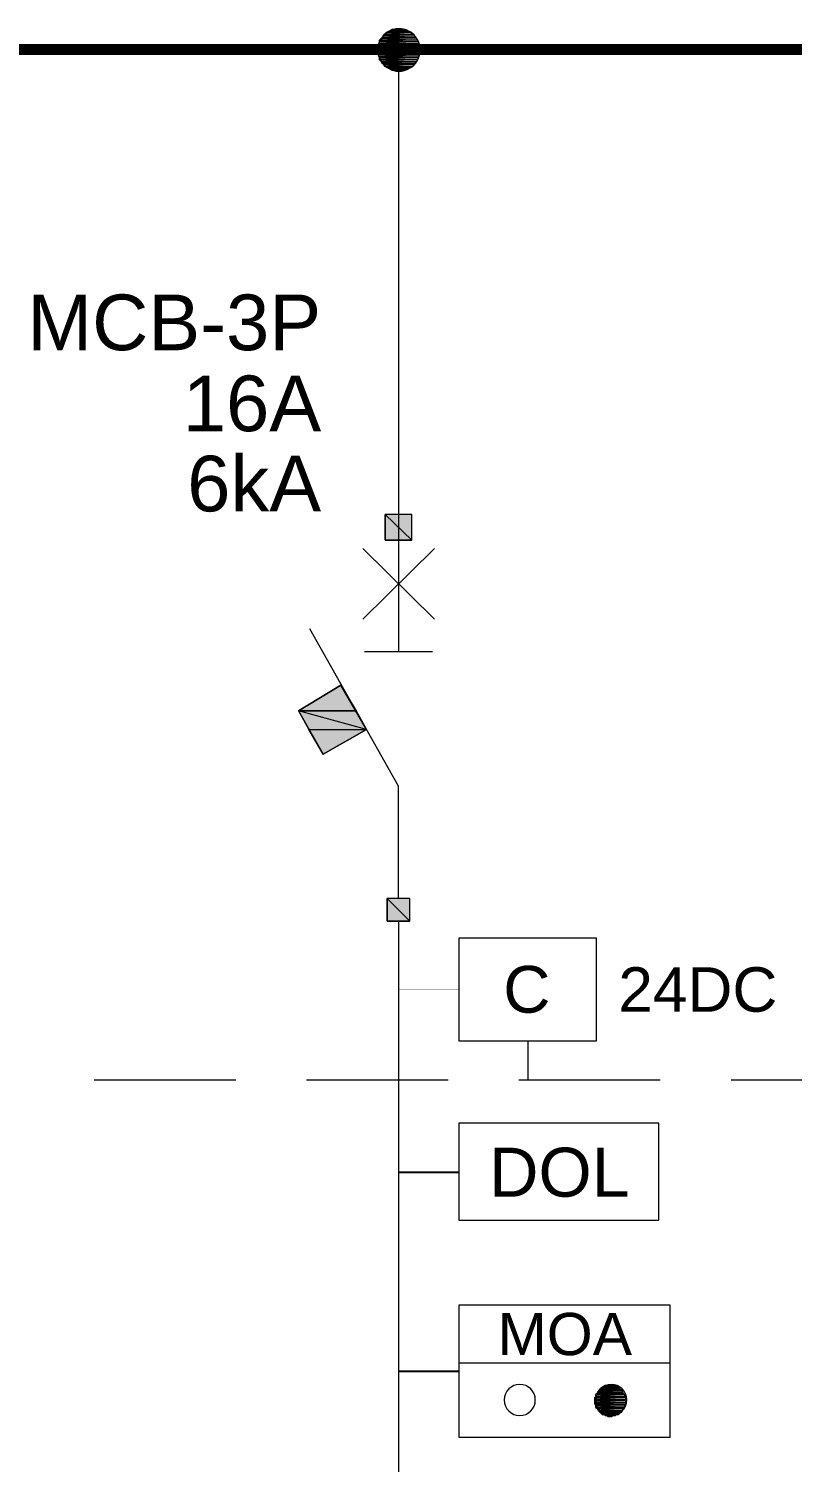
# Model space of a CAD drawing. Header units: millimetres. Extents: x -33055 to 42243, y -56860 to 24450.
# Drawn here: x 24951 to 28378, y 8534 to 14967 of the extents above; entities that cross this region are included whole.
import ezdxf
from ezdxf.enums import TextEntityAlignment as Align

# ---------------------------------------------------------------- set-up
doc = ezdxf.new("R2010")
doc.units = ezdxf.units.MM
for name, color, linetype in [('E-BUSBAR', 7, 'Continuous'), ('E-CTRL', 7, 'Continuous'), ('E-LEADER', 7, 'Continuous'), ('E-SLD', 7, 'Continuous'), ('E-TEXT', 7, 'Continuous')]:
    doc.layers.add(name, color=color, linetype=linetype)
doc.styles.add('ARIAL', font='arial.ttf')

msp = doc.modelspace()

# ---------------------------------------------------------------- hatches: boundary and pattern name
at = {"layer": 'E-SLD'}
h = msp.add_hatch(color=7, dxfattribs=at)
h.dxf.hatch_style = 1
h.paths.add_polyline_path([(26691.1, 14924.7), (26534.5, 14924.7), (26695.3, 14916.2), (26691.1, 14924.7)])
h.paths.add_polyline_path([(26534.5, 14924.7), (26695.3, 14916.2), (26526, 14916.2), (26534.5, 14924.7)])
h = msp.add_hatch(color=7, dxfattribs=at)
h.dxf.hatch_style = 1
h.paths.add_polyline_path([(26686.9, 14928.9), (26538.7, 14928.9), (26691.1, 14924.7), (26686.9, 14928.9)])
h.paths.add_polyline_path([(26538.7, 14928.9), (26691.1, 14924.7), (26534.5, 14924.7), (26538.7, 14928.9)])
h = msp.add_hatch(color=7, dxfattribs=at)
h.dxf.hatch_style = 1
h.paths.add_polyline_path([(26682.6, 14937.4), (26542.9, 14937.4), (26686.9, 14928.9), (26682.6, 14937.4)])
h.paths.add_polyline_path([(26542.9, 14937.4), (26686.9, 14928.9), (26538.7, 14928.9), (26542.9, 14937.4)])
h = msp.add_hatch(color=7, dxfattribs=at)
h.dxf.hatch_style = 1
h.paths.add_polyline_path([(26674.2, 14941.6), (26551.4, 14941.6), (26682.6, 14937.4), (26674.2, 14941.6)])
h.paths.add_polyline_path([(26551.4, 14941.6), (26682.6, 14937.4), (26542.9, 14937.4), (26551.4, 14941.6)])
h = msp.add_hatch(color=7, dxfattribs=at)
h.dxf.hatch_style = 1
h.paths.add_polyline_path([(26665.7, 14950.1), (26559.9, 14950.1), (26674.2, 14941.6), (26665.7, 14950.1)])
h.paths.add_polyline_path([(26559.9, 14950.1), (26674.2, 14941.6), (26551.4, 14941.6), (26559.9, 14950.1)])
h = msp.add_hatch(color=7, dxfattribs=at)
h.dxf.hatch_style = 1
h.paths.add_polyline_path([(26657.2, 14954.3), (26564.1, 14954.3), (26665.7, 14950.1), (26657.2, 14954.3)])
h.paths.add_polyline_path([(26564.1, 14954.3), (26665.7, 14950.1), (26559.9, 14950.1), (26564.1, 14954.3)])
h = msp.add_hatch(color=7, dxfattribs=at)
h.dxf.hatch_style = 1
h.paths.add_polyline_path([(26653, 14958.6), (26572.6, 14958.6), (26657.2, 14954.3), (26653, 14958.6)])
h.paths.add_polyline_path([(26572.6, 14958.6), (26657.2, 14954.3), (26564.1, 14954.3), (26572.6, 14958.6)])
h = msp.add_hatch(color=7, dxfattribs=at)
h.dxf.hatch_style = 1
h.paths.add_polyline_path([(26640.3, 14962.8), (26581, 14962.8), (26653, 14958.6), (26640.3, 14962.8)])
h.paths.add_polyline_path([(26581, 14962.8), (26653, 14958.6), (26572.6, 14958.6), (26581, 14962.8)])
h = msp.add_hatch(color=7, dxfattribs=at)
h.dxf.hatch_style = 1
h.paths.add_polyline_path([(26636.1, 14962.8), (26593.7, 14962.8), (26640.3, 14962.8), (26636.1, 14962.8)])
h.paths.add_polyline_path([(26593.7, 14962.8), (26640.3, 14962.8), (26581, 14962.8), (26593.7, 14962.8)])
h = msp.add_hatch(color=7, dxfattribs=at)
h.dxf.hatch_style = 1
h.paths.add_polyline_path([(26623.4, 14967), (26598, 14967), (26636.1, 14962.8), (26623.4, 14967)])
h.paths.add_polyline_path([(26598, 14967), (26636.1, 14962.8), (26593.7, 14962.8), (26598, 14967)])
h = msp.add_hatch(color=7, dxfattribs=at)
h.dxf.hatch_style = 1
h.paths.add_polyline_path([(26614.9, 14967), (26623.4, 14967), (26598, 14967), (26614.9, 14967)])
h = msp.add_hatch(color=7, dxfattribs=at)
h.dxf.hatch_style = 1
h.paths.add_polyline_path([(26703.8, 14899.3), (26521.8, 14899.3), (26703.8, 14890.8), (26703.8, 14899.3)])
h.paths.add_polyline_path([(26521.8, 14899.3), (26703.8, 14890.8), (26517.5, 14890.8), (26521.8, 14899.3)])
h = msp.add_hatch(color=7, dxfattribs=at)
h.dxf.hatch_style = 1
h.paths.add_polyline_path([(26703.8, 14890.8), (26517.5, 14890.8), (26708, 14882.4), (26703.8, 14890.8)])
h.paths.add_polyline_path([(26517.5, 14890.8), (26708, 14882.4), (26517.5, 14882.4), (26517.5, 14890.8)])
h = msp.add_hatch(color=7, dxfattribs=at)
h.dxf.hatch_style = 1
h.paths.add_polyline_path([(26708, 14882.4), (26517.5, 14882.4), (26708, 14869.7), (26708, 14882.4)])
h.paths.add_polyline_path([(26517.5, 14882.4), (26708, 14869.7), (26517.5, 14869.7), (26517.5, 14882.4)])
h = msp.add_hatch(color=7, dxfattribs=at)
h.dxf.hatch_style = 1
h.paths.add_polyline_path([(26708, 14869.7), (26517.5, 14869.7), (26708, 14861.2), (26708, 14869.7)])
h.paths.add_polyline_path([(26517.5, 14869.7), (26708, 14861.2), (26517.5, 14861.2), (26517.5, 14869.7)])
h = msp.add_hatch(color=7, dxfattribs=at)
h.dxf.hatch_style = 1
h.paths.add_polyline_path([(26708, 14861.2), (26517.5, 14861.2), (26703.8, 14852.7), (26708, 14861.2)])
h.paths.add_polyline_path([(26517.5, 14861.2), (26703.8, 14852.7), (26517.5, 14852.7), (26517.5, 14861.2)])
h = msp.add_hatch(color=7, dxfattribs=at)
h.dxf.hatch_style = 1
h.paths.add_polyline_path([(26699.6, 14907.8), (26526, 14907.8), (26703.8, 14899.3), (26699.6, 14907.8)])
h.paths.add_polyline_path([(26526, 14907.8), (26703.8, 14899.3), (26521.8, 14899.3), (26526, 14907.8)])
h = msp.add_hatch(color=7, dxfattribs=at)
h.dxf.hatch_style = 1
h.paths.add_polyline_path([(26695.3, 14916.2), (26526, 14916.2), (26699.6, 14907.8), (26695.3, 14916.2)])
h.paths.add_polyline_path([(26526, 14916.2), (26699.6, 14907.8), (26526, 14907.8), (26526, 14916.2)])
h = msp.add_hatch(color=7, dxfattribs=at)
h.dxf.hatch_style = 1
h.paths.add_polyline_path([(26703.8, 14852.7), (26517.5, 14852.7), (26703.8, 14844.3), (26703.8, 14852.7)])
h.paths.add_polyline_path([(26517.5, 14852.7), (26703.8, 14844.3), (26521.8, 14844.3), (26517.5, 14852.7)])
h = msp.add_hatch(color=7, dxfattribs=at)
h.dxf.hatch_style = 1
h.paths.add_polyline_path([(26703.8, 14844.3), (26521.8, 14844.3), (26699.6, 14835.8), (26703.8, 14844.3)])
h.paths.add_polyline_path([(26521.8, 14844.3), (26699.6, 14835.8), (26526, 14835.8), (26521.8, 14844.3)])
h = msp.add_hatch(color=7, dxfattribs=at)
h.dxf.hatch_style = 1
h.paths.add_polyline_path([(26699.6, 14835.8), (26526, 14835.8), (26695.3, 14827.3), (26699.6, 14835.8)])
h.paths.add_polyline_path([(26526, 14835.8), (26695.3, 14827.3), (26526, 14827.3), (26526, 14835.8)])
h = msp.add_hatch(color=7, dxfattribs=at)
h.dxf.hatch_style = 1
h.paths.add_polyline_path([(26695.3, 14827.3), (26526, 14827.3), (26691.1, 14818.9), (26695.3, 14827.3)])
h.paths.add_polyline_path([(26526, 14827.3), (26691.1, 14818.9), (26534.5, 14818.9), (26526, 14827.3)])
h = msp.add_hatch(color=7, dxfattribs=at)
h.dxf.hatch_style = 1
h.paths.add_polyline_path([(26691.1, 14818.9), (26534.5, 14818.9), (26686.9, 14810.4), (26691.1, 14818.9)])
h.paths.add_polyline_path([(26534.5, 14818.9), (26686.9, 14810.4), (26538.7, 14810.4), (26534.5, 14818.9)])
h = msp.add_hatch(color=7, dxfattribs=at)
h.dxf.hatch_style = 1
h.paths.add_polyline_path([(26686.9, 14810.4), (26538.7, 14810.4), (26682.6, 14806.2), (26686.9, 14810.4)])
h.paths.add_polyline_path([(26538.7, 14810.4), (26682.6, 14806.2), (26542.9, 14806.2), (26538.7, 14810.4)])
h = msp.add_hatch(color=7, dxfattribs=at)
h.dxf.hatch_style = 1
h.paths.add_polyline_path([(26682.6, 14806.2), (26542.9, 14806.2), (26674.2, 14797.7), (26682.6, 14806.2)])
h.paths.add_polyline_path([(26542.9, 14806.2), (26674.2, 14797.7), (26551.4, 14797.7), (26542.9, 14806.2)])
h = msp.add_hatch(color=7, dxfattribs=at)
h.dxf.hatch_style = 1
h.paths.add_polyline_path([(26674.2, 14797.7), (26551.4, 14797.7), (26665.7, 14793.5), (26674.2, 14797.7)])
h.paths.add_polyline_path([(26551.4, 14797.7), (26665.7, 14793.5), (26559.9, 14793.5), (26551.4, 14797.7)])
h = msp.add_hatch(color=7, dxfattribs=at)
h.dxf.hatch_style = 1
h.paths.add_polyline_path([(26665.7, 14793.5), (26559.9, 14793.5), (26657.2, 14789.2), (26665.7, 14793.5)])
h.paths.add_polyline_path([(26559.9, 14793.5), (26657.2, 14789.2), (26564.1, 14789.2), (26559.9, 14793.5)])
h = msp.add_hatch(color=7, dxfattribs=at)
h.dxf.hatch_style = 1
h.paths.add_polyline_path([(26657.2, 14789.2), (26564.1, 14789.2), (26653, 14785), (26657.2, 14789.2)])
h.paths.add_polyline_path([(26564.1, 14789.2), (26653, 14785), (26572.6, 14785), (26564.1, 14789.2)])
h = msp.add_hatch(color=7, dxfattribs=at)
h.dxf.hatch_style = 1
h.paths.add_polyline_path([(26653, 14785), (26572.6, 14785), (26640.3, 14780.8), (26653, 14785)])
h.paths.add_polyline_path([(26572.6, 14785), (26640.3, 14780.8), (26581, 14780.8), (26572.6, 14785)])
h = msp.add_hatch(color=7, dxfattribs=at)
h.dxf.hatch_style = 1
h.paths.add_polyline_path([(26640.3, 14780.8), (26581, 14780.8), (26636.1, 14780.8), (26640.3, 14780.8)])
h.paths.add_polyline_path([(26581, 14780.8), (26636.1, 14780.8), (26593.7, 14780.8), (26581, 14780.8)])
h = msp.add_hatch(color=7, dxfattribs=at)
h.dxf.hatch_style = 1
h.paths.add_polyline_path([(26593.7, 14780.8), (26598, 14776.5), (26623.4, 14776.5), (26593.7, 14780.8)])
h.paths.add_polyline_path([(26598, 14776.5), (26623.4, 14776.5), (26614.9, 14776.5), (26598, 14776.5)])
h = msp.add_hatch(color=7, dxfattribs=at)
h.dxf.hatch_style = 1
h.paths.add_polyline_path([(26593.7, 14780.8), (26636.1, 14780.8), (26623.4, 14776.5), (26593.7, 14780.8)])
h = msp.add_hatch(color=7, dxfattribs=at)
h.dxf.hatch_style = 1
h.paths.add_polyline_path([(26669.9, 12786.9), (26551.4, 12786.9), (26669.9, 12672.6), (26669.9, 12786.9)])
h.paths.add_polyline_path([(26551.4, 12786.9), (26669.9, 12672.6), (26551.4, 12672.6), (26551.4, 12786.9)])
h = msp.add_hatch(color=7, dxfattribs=at)
h.dxf.hatch_style = 1
h.paths.add_polyline_path([(26352.4, 12020.6), (26420.2, 11906.3), (26161.9, 11906.3), (26352.4, 12020.6)])
h = msp.add_hatch(color=7, dxfattribs=at)
h.dxf.hatch_style = 1
h.paths.add_polyline_path([(26161.9, 11906.3), (26208.5, 11821.7), (26466.7, 11821.7), (26161.9, 11906.3)])
h.paths.add_polyline_path([(26208.5, 11821.7), (26466.7, 11821.7), (26272, 11711.6), (26208.5, 11821.7)])
h = msp.add_hatch(color=7, dxfattribs=at)
h.dxf.hatch_style = 1
h.paths.add_polyline_path([(26161.9, 11906.3), (26420.2, 11906.3), (26466.7, 11821.7), (26161.9, 11906.3)])
h = msp.add_hatch(color=7, dxfattribs=at)
h.dxf.hatch_style = 1
h.paths.add_polyline_path([(26661.5, 11063.9), (26559.9, 11063.9), (26661.5, 10962.3), (26661.5, 11063.9)])
h.paths.add_polyline_path([(26559.9, 11063.9), (26661.5, 10962.3), (26559.9, 10962.3), (26559.9, 11063.9)])
h = msp.add_hatch(color=7, dxfattribs=at)
h.dxf.hatch_style = 1
h.paths.add_polyline_path([(27575.9, 8879.5), (27546.2, 8879.5), (27584.3, 8875.3), (27575.9, 8879.5)])
h.paths.add_polyline_path([(27546.2, 8879.5), (27584.3, 8875.3), (27537.8, 8875.3), (27546.2, 8879.5)])
h = msp.add_hatch(color=7, dxfattribs=at)
h.dxf.hatch_style = 1
h.paths.add_polyline_path([(27567.4, 8879.5), (27550.5, 8879.5), (27575.9, 8879.5), (27567.4, 8879.5)])
h.paths.add_polyline_path([(27550.5, 8879.5), (27575.9, 8879.5), (27546.2, 8879.5), (27550.5, 8879.5)])
h = msp.add_hatch(color=7, dxfattribs=at)
h.dxf.hatch_style = 1
h.paths.add_polyline_path([(27563.2, 8879.5), (27567.4, 8879.5), (27550.5, 8879.5), (27563.2, 8879.5)])
h = msp.add_hatch(color=7, dxfattribs=at)
h.dxf.hatch_style = 1
h.paths.add_polyline_path([(27626.7, 8828.7), (27495.4, 8828.7), (27630.9, 8824.5), (27626.7, 8828.7)])
h.paths.add_polyline_path([(27495.4, 8828.7), (27630.9, 8824.5), (27491.2, 8824.5), (27495.4, 8828.7)])
h = msp.add_hatch(color=7, dxfattribs=at)
h.dxf.hatch_style = 1
h.paths.add_polyline_path([(27630.9, 8824.5), (27491.2, 8824.5), (27630.9, 8816), (27630.9, 8824.5)])
h.paths.add_polyline_path([(27491.2, 8824.5), (27630.9, 8816), (27491.2, 8816), (27491.2, 8824.5)])
h = msp.add_hatch(color=7, dxfattribs=at)
h.dxf.hatch_style = 1
h.paths.add_polyline_path([(27630.9, 8816), (27491.2, 8816), (27630.9, 8811.8), (27630.9, 8816)])
h.paths.add_polyline_path([(27491.2, 8816), (27630.9, 8811.8), (27491.2, 8811.8), (27491.2, 8816)])
h = msp.add_hatch(color=7, dxfattribs=at)
h.dxf.hatch_style = 1
h.paths.add_polyline_path([(27622.4, 8841.4), (27499.7, 8841.4), (27626.7, 8837.2), (27622.4, 8841.4)])
h.paths.add_polyline_path([(27499.7, 8841.4), (27626.7, 8837.2), (27495.4, 8837.2), (27499.7, 8841.4)])
h = msp.add_hatch(color=7, dxfattribs=at)
h.dxf.hatch_style = 1
h.paths.add_polyline_path([(27626.7, 8837.2), (27495.4, 8837.2), (27626.7, 8828.7), (27626.7, 8837.2)])
h.paths.add_polyline_path([(27495.4, 8837.2), (27626.7, 8828.7), (27495.4, 8828.7), (27495.4, 8837.2)])
h = msp.add_hatch(color=7, dxfattribs=at)
h.dxf.hatch_style = 1
h.paths.add_polyline_path([(27618.2, 8845.6), (27503.9, 8845.6), (27622.4, 8841.4), (27618.2, 8845.6)])
h.paths.add_polyline_path([(27503.9, 8845.6), (27622.4, 8841.4), (27499.7, 8841.4), (27503.9, 8845.6)])
h = msp.add_hatch(color=7, dxfattribs=at)
h.dxf.hatch_style = 1
h.paths.add_polyline_path([(27614, 8854.1), (27508.1, 8854.1), (27618.2, 8845.6), (27614, 8854.1)])
h.paths.add_polyline_path([(27508.1, 8854.1), (27618.2, 8845.6), (27503.9, 8845.6), (27508.1, 8854.1)])
h = msp.add_hatch(color=7, dxfattribs=at)
h.dxf.hatch_style = 1
h.paths.add_polyline_path([(27614, 8858.3), (27512.4, 8858.3), (27614, 8854.1), (27614, 8858.3)])
h.paths.add_polyline_path([(27512.4, 8858.3), (27614, 8854.1), (27508.1, 8854.1), (27512.4, 8858.3)])
h = msp.add_hatch(color=7, dxfattribs=at)
h.dxf.hatch_style = 1
h.paths.add_polyline_path([(27605.5, 8862.6), (27516.6, 8862.6), (27614, 8858.3), (27605.5, 8862.6)])
h.paths.add_polyline_path([(27516.6, 8862.6), (27614, 8858.3), (27512.4, 8858.3), (27516.6, 8862.6)])
h = msp.add_hatch(color=7, dxfattribs=at)
h.dxf.hatch_style = 1
h.paths.add_polyline_path([(27601.3, 8866.8), (27520.8, 8866.8), (27605.5, 8862.6), (27601.3, 8866.8)])
h.paths.add_polyline_path([(27520.8, 8866.8), (27605.5, 8862.6), (27516.6, 8862.6), (27520.8, 8866.8)])
h = msp.add_hatch(color=7, dxfattribs=at)
h.dxf.hatch_style = 1
h.paths.add_polyline_path([(27597, 8871), (27525.1, 8871), (27601.3, 8866.8), (27597, 8871)])
h.paths.add_polyline_path([(27525.1, 8871), (27601.3, 8866.8), (27520.8, 8866.8), (27525.1, 8871)])
h = msp.add_hatch(color=7, dxfattribs=at)
h.dxf.hatch_style = 1
h.paths.add_polyline_path([(27588.6, 8875.3), (27533.5, 8875.3), (27597, 8871), (27588.6, 8875.3)])
h.paths.add_polyline_path([(27533.5, 8875.3), (27597, 8871), (27525.1, 8871), (27533.5, 8875.3)])
h = msp.add_hatch(color=7, dxfattribs=at)
h.dxf.hatch_style = 1
h.paths.add_polyline_path([(27584.3, 8875.3), (27537.8, 8875.3), (27588.6, 8875.3), (27584.3, 8875.3)])
h.paths.add_polyline_path([(27537.8, 8875.3), (27588.6, 8875.3), (27533.5, 8875.3), (27537.8, 8875.3)])
h = msp.add_hatch(color=7, dxfattribs=at)
h.dxf.hatch_style = 1
h.paths.add_polyline_path([(27630.9, 8811.8), (27491.2, 8811.8), (27630.9, 8803.3), (27630.9, 8811.8)])
h.paths.add_polyline_path([(27491.2, 8811.8), (27630.9, 8803.3), (27491.2, 8803.3), (27491.2, 8811.8)])
h = msp.add_hatch(color=7, dxfattribs=at)
h.dxf.hatch_style = 1
h.paths.add_polyline_path([(27630.9, 8803.3), (27491.2, 8803.3), (27630.9, 8794.8), (27630.9, 8803.3)])
h.paths.add_polyline_path([(27491.2, 8803.3), (27630.9, 8794.8), (27491.2, 8794.8), (27491.2, 8803.3)])
h = msp.add_hatch(color=7, dxfattribs=at)
h.dxf.hatch_style = 1
h.paths.add_polyline_path([(27630.9, 8794.8), (27491.2, 8794.8), (27626.7, 8790.6), (27630.9, 8794.8)])
h.paths.add_polyline_path([(27491.2, 8794.8), (27626.7, 8790.6), (27495.4, 8790.6), (27491.2, 8794.8)])
h = msp.add_hatch(color=7, dxfattribs=at)
h.dxf.hatch_style = 1
h.paths.add_polyline_path([(27626.7, 8790.6), (27495.4, 8790.6), (27626.7, 8782.1), (27626.7, 8790.6)])
h.paths.add_polyline_path([(27495.4, 8790.6), (27626.7, 8782.1), (27495.4, 8782.1), (27495.4, 8790.6)])
h = msp.add_hatch(color=7, dxfattribs=at)
h.dxf.hatch_style = 1
h.paths.add_polyline_path([(27626.7, 8782.1), (27495.4, 8782.1), (27622.4, 8777.9), (27626.7, 8782.1)])
h.paths.add_polyline_path([(27495.4, 8782.1), (27622.4, 8777.9), (27499.7, 8777.9), (27495.4, 8782.1)])
h = msp.add_hatch(color=7, dxfattribs=at)
h.dxf.hatch_style = 1
h.paths.add_polyline_path([(27622.4, 8777.9), (27499.7, 8777.9), (27618.2, 8773.7), (27622.4, 8777.9)])
h.paths.add_polyline_path([(27499.7, 8777.9), (27618.2, 8773.7), (27503.9, 8773.7), (27499.7, 8777.9)])
h = msp.add_hatch(color=7, dxfattribs=at)
h.dxf.hatch_style = 1
h.paths.add_polyline_path([(27618.2, 8773.7), (27503.9, 8773.7), (27614, 8765.2), (27618.2, 8773.7)])
h.paths.add_polyline_path([(27503.9, 8773.7), (27614, 8765.2), (27508.1, 8765.2), (27503.9, 8773.7)])
h = msp.add_hatch(color=7, dxfattribs=at)
h.dxf.hatch_style = 1
h.paths.add_polyline_path([(27614, 8765.2), (27508.1, 8765.2), (27614, 8761), (27614, 8765.2)])
h.paths.add_polyline_path([(27508.1, 8765.2), (27614, 8761), (27512.4, 8761), (27508.1, 8765.2)])
h = msp.add_hatch(color=7, dxfattribs=at)
h.dxf.hatch_style = 1
h.paths.add_polyline_path([(27614, 8761), (27512.4, 8761), (27605.5, 8756.7), (27614, 8761)])
h.paths.add_polyline_path([(27512.4, 8761), (27605.5, 8756.7), (27516.6, 8756.7), (27512.4, 8761)])
h = msp.add_hatch(color=7, dxfattribs=at)
h.dxf.hatch_style = 1
h.paths.add_polyline_path([(27605.5, 8756.7), (27516.6, 8756.7), (27601.3, 8752.5), (27605.5, 8756.7)])
h.paths.add_polyline_path([(27516.6, 8756.7), (27601.3, 8752.5), (27520.8, 8752.5), (27516.6, 8756.7)])
h = msp.add_hatch(color=7, dxfattribs=at)
h.dxf.hatch_style = 1
h.paths.add_polyline_path([(27601.3, 8752.5), (27520.8, 8752.5), (27597, 8748.3), (27601.3, 8752.5)])
h.paths.add_polyline_path([(27520.8, 8752.5), (27597, 8748.3), (27525.1, 8748.3), (27520.8, 8752.5)])
h = msp.add_hatch(color=7, dxfattribs=at)
h.dxf.hatch_style = 1
h.paths.add_polyline_path([(27597, 8748.3), (27525.1, 8748.3), (27588.6, 8748.3), (27597, 8748.3)])
h.paths.add_polyline_path([(27525.1, 8748.3), (27588.6, 8748.3), (27533.5, 8748.3), (27525.1, 8748.3)])
h = msp.add_hatch(color=7, dxfattribs=at)
h.dxf.hatch_style = 1
h.paths.add_polyline_path([(27588.6, 8748.3), (27533.5, 8748.3), (27584.3, 8744), (27588.6, 8748.3)])
h.paths.add_polyline_path([(27533.5, 8748.3), (27584.3, 8744), (27537.8, 8744), (27533.5, 8748.3)])
h = msp.add_hatch(color=7, dxfattribs=at)
h.dxf.hatch_style = 1
h.paths.add_polyline_path([(27584.3, 8744), (27537.8, 8744), (27575.9, 8744), (27584.3, 8744)])
h.paths.add_polyline_path([(27537.8, 8744), (27575.9, 8744), (27546.2, 8744), (27537.8, 8744)])
h = msp.add_hatch(color=7, dxfattribs=at)
h.dxf.hatch_style = 1
h.paths.add_polyline_path([(27546.2, 8744), (27550.5, 8739.8), (27567.4, 8739.8), (27546.2, 8744)])
h.paths.add_polyline_path([(27550.5, 8739.8), (27567.4, 8739.8), (27563.2, 8739.8), (27550.5, 8739.8)])
h = msp.add_hatch(color=7, dxfattribs=at)
h.dxf.hatch_style = 1
h.paths.add_polyline_path([(27546.2, 8744), (27575.9, 8744), (27567.4, 8739.8), (27546.2, 8744)])

# ---------------------------------------------------------------- linework, layer by layer
at = {"layer": 'E-BUSBAR', "const_width": 50}
msp.add_lwpolyline([(-25283, 14874), (35929, 14874)], dxfattribs=at)
at = {"layer": 'E-CTRL', "color": 7, "lineweight": 0}
for p, q in [((25245.5, 10250), (25880.5, 10250)), ((26198, 10250), (26833, 10250)), ((27150.5, 10250), (27785.5, 10250)), ((28103, 10250), (28738, 10250))]:
    msp.add_line(p, q, dxfattribs=at)
at = {"layer": 'E-LEADER', "color": 253, "lineweight": 25, "true_color": 0x999999}
for p, q in [((26610.7, 9836.2), (26881.6, 9836.2)), ((26610.7, 8943), (26881.6, 8943))]:
    msp.add_line(p, q, dxfattribs=at)
at = {"layer": 'E-SLD', "color": 7, "lineweight": 0}
for p, q in [((26610.7, 14873.9), (26610.7, 12173)), ((26449.8, 12634.5), (26771.5, 12317)), ((26771.5, 12634.5), (26449.8, 12317)), ((26458.3, 12173), (26763.1, 12173)), ((26610.7, 10962.3), (26610.7, 8214.9)), ((27190.6, 10424.7), (27190.6, 10251.1)), ((26881.6, 8981.1), (27829.9, 8981.1))]:
    msp.add_line(p, q, dxfattribs=at)
for points in [[(26708, 14871.8), (26706.1, 14891), (26700.5, 14908.9), (26691.8, 14925), (26680.1, 14939.1), (26666, 14950.8), (26649.8, 14959.5), (26632, 14965.1), (26612.8, 14967), (26593.6, 14965.1), (26575.7, 14959.5), (26559.5, 14950.8), (26545.4, 14939.1), (26533.8, 14925), (26525, 14908.9), (26519.5, 14891), (26517.5, 14871.8), (26519.5, 14852.6), (26525, 14834.7), (26533.8, 14818.5), (26545.4, 14804.4), (26559.5, 14792.8), (26575.7, 14784), (26593.6, 14778.5), (26612.8, 14776.5), (26632, 14778.5), (26649.8, 14784), (26666, 14792.8), (26680.1, 14804.4), (26691.8, 14818.5), (26700.5, 14834.7), (26706.1, 14852.6), (26708, 14871.8)], [(26534.5, 14924.7), (26695.3, 14916.2), (26526, 14916.2), (26534.5, 14924.7)], [(26538.7, 14928.9), (26691.1, 14924.7), (26534.5, 14924.7), (26538.7, 14928.9)], [(26691.1, 14924.7), (26534.5, 14924.7), (26695.3, 14916.2), (26691.1, 14924.7)], [(26542.9, 14937.4), (26686.9, 14928.9), (26538.7, 14928.9), (26542.9, 14937.4)], [(26686.9, 14928.9), (26538.7, 14928.9), (26691.1, 14924.7), (26686.9, 14928.9)], [(26551.4, 14941.6), (26682.6, 14937.4), (26542.9, 14937.4), (26551.4, 14941.6)], [(26682.6, 14937.4), (26542.9, 14937.4), (26686.9, 14928.9), (26682.6, 14937.4)], [(26559.9, 14950.1), (26674.2, 14941.6), (26551.4, 14941.6), (26559.9, 14950.1)], [(26674.2, 14941.6), (26551.4, 14941.6), (26682.6, 14937.4), (26674.2, 14941.6)], [(26564.1, 14954.3), (26665.7, 14950.1), (26559.9, 14950.1), (26564.1, 14954.3)], [(26665.7, 14950.1), (26559.9, 14950.1), (26674.2, 14941.6), (26665.7, 14950.1)], [(26572.6, 14958.6), (26657.2, 14954.3), (26564.1, 14954.3), (26572.6, 14958.6)], [(26657.2, 14954.3), (26564.1, 14954.3), (26665.7, 14950.1), (26657.2, 14954.3)], [(26581, 14962.8), (26653, 14958.6), (26572.6, 14958.6), (26581, 14962.8)], [(26653, 14958.6), (26572.6, 14958.6), (26657.2, 14954.3), (26653, 14958.6)], [(26593.7, 14962.8), (26640.3, 14962.8), (26581, 14962.8), (26593.7, 14962.8)], [(26640.3, 14962.8), (26581, 14962.8), (26653, 14958.6), (26640.3, 14962.8)], [(26598, 14967), (26636.1, 14962.8), (26593.7, 14962.8), (26598, 14967)], [(26636.1, 14962.8), (26593.7, 14962.8), (26640.3, 14962.8), (26636.1, 14962.8)], [(26614.9, 14967), (26623.4, 14967), (26598, 14967), (26614.9, 14967)], [(26623.4, 14967), (26598, 14967), (26636.1, 14962.8), (26623.4, 14967)], [(26521.8, 14899.3), (26703.8, 14890.8), (26517.5, 14890.8), (26521.8, 14899.3)], [(26703.8, 14890.8), (26517.5, 14890.8), (26708, 14882.4), (26703.8, 14890.8)], [(26517.5, 14890.8), (26708, 14882.4), (26517.5, 14882.4), (26517.5, 14890.8)], [(26708, 14882.4), (26517.5, 14882.4), (26708, 14869.7), (26708, 14882.4)], [(26517.5, 14882.4), (26708, 14869.7), (26517.5, 14869.7), (26517.5, 14882.4)], [(26708, 14869.7), (26517.5, 14869.7), (26708, 14861.2), (26708, 14869.7)], [(26517.5, 14869.7), (26708, 14861.2), (26517.5, 14861.2), (26517.5, 14869.7)], [(26708, 14861.2), (26517.5, 14861.2), (26703.8, 14852.7), (26708, 14861.2)], [(26517.5, 14861.2), (26703.8, 14852.7), (26517.5, 14852.7), (26517.5, 14861.2)], [(26526, 14907.8), (26703.8, 14899.3), (26521.8, 14899.3), (26526, 14907.8)], [(26703.8, 14899.3), (26521.8, 14899.3), (26703.8, 14890.8), (26703.8, 14899.3)], [(26695.3, 14916.2), (26526, 14916.2), (26699.6, 14907.8), (26695.3, 14916.2)], [(26526, 14916.2), (26699.6, 14907.8), (26526, 14907.8), (26526, 14916.2)], [(26699.6, 14907.8), (26526, 14907.8), (26703.8, 14899.3), (26699.6, 14907.8)], [(26703.8, 14852.7), (26517.5, 14852.7), (26703.8, 14844.3), (26703.8, 14852.7)], [(26517.5, 14852.7), (26703.8, 14844.3), (26521.8, 14844.3), (26517.5, 14852.7)], [(26703.8, 14844.3), (26521.8, 14844.3), (26699.6, 14835.8), (26703.8, 14844.3)], [(26521.8, 14844.3), (26699.6, 14835.8), (26526, 14835.8), (26521.8, 14844.3)], [(26699.6, 14835.8), (26526, 14835.8), (26695.3, 14827.3), (26699.6, 14835.8)], [(26526, 14835.8), (26695.3, 14827.3), (26526, 14827.3), (26526, 14835.8)], [(26695.3, 14827.3), (26526, 14827.3), (26691.1, 14818.9), (26695.3, 14827.3)], [(26526, 14827.3), (26691.1, 14818.9), (26534.5, 14818.9), (26526, 14827.3)], [(26691.1, 14818.9), (26534.5, 14818.9), (26686.9, 14810.4), (26691.1, 14818.9)], [(26534.5, 14818.9), (26686.9, 14810.4), (26538.7, 14810.4), (26534.5, 14818.9)], [(26686.9, 14810.4), (26538.7, 14810.4), (26682.6, 14806.2), (26686.9, 14810.4)], [(26538.7, 14810.4), (26682.6, 14806.2), (26542.9, 14806.2), (26538.7, 14810.4)], [(26682.6, 14806.2), (26542.9, 14806.2), (26674.2, 14797.7), (26682.6, 14806.2)], [(26542.9, 14806.2), (26674.2, 14797.7), (26551.4, 14797.7), (26542.9, 14806.2)], [(26674.2, 14797.7), (26551.4, 14797.7), (26665.7, 14793.5), (26674.2, 14797.7)], [(26551.4, 14797.7), (26665.7, 14793.5), (26559.9, 14793.5), (26551.4, 14797.7)], [(26665.7, 14793.5), (26559.9, 14793.5), (26657.2, 14789.2), (26665.7, 14793.5)], [(26559.9, 14793.5), (26657.2, 14789.2), (26564.1, 14789.2), (26559.9, 14793.5)], [(26657.2, 14789.2), (26564.1, 14789.2), (26653, 14785), (26657.2, 14789.2)], [(26564.1, 14789.2), (26653, 14785), (26572.6, 14785), (26564.1, 14789.2)], [(26653, 14785), (26572.6, 14785), (26640.3, 14780.8), (26653, 14785)], [(26572.6, 14785), (26640.3, 14780.8), (26581, 14780.8), (26572.6, 14785)], [(26640.3, 14780.8), (26581, 14780.8), (26636.1, 14780.8), (26640.3, 14780.8)], [(26581, 14780.8), (26636.1, 14780.8), (26593.7, 14780.8), (26581, 14780.8)], [(26593.7, 14780.8), (26598, 14776.5), (26623.4, 14776.5), (26593.7, 14780.8)], [(26593.7, 14780.8), (26636.1, 14780.8), (26623.4, 14776.5), (26593.7, 14780.8)], [(26598, 14776.5), (26623.4, 14776.5), (26614.9, 14776.5), (26598, 14776.5)], [(26551.4, 12786.9), (26551.4, 12672.6), (26669.9, 12672.6), (26669.9, 12786.9), (26551.4, 12786.9)], [(26551.4, 12786.9), (26551.4, 12672.6), (26669.9, 12672.6), (26669.9, 12786.9), (26551.4, 12786.9)], [(26669.9, 12786.9), (26551.4, 12786.9), (26669.9, 12672.6), (26669.9, 12786.9)], [(26551.4, 12786.9), (26669.9, 12672.6), (26551.4, 12672.6), (26551.4, 12786.9)], [(26610.7, 11063.9), (26610.7, 11567.7), (26212.7, 12274.6)], [(26272, 11711.6), (26466.7, 11821.7), (26352.4, 12020.6), (26161.9, 11906.3), (26272, 11711.6)], [(26352.4, 12020.6), (26420.2, 11906.3), (26161.9, 11906.3), (26352.4, 12020.6)], [(26161.9, 11906.3), (26208.5, 11821.7), (26466.7, 11821.7), (26161.9, 11906.3)], [(26161.9, 11906.3), (26420.2, 11906.3), (26466.7, 11821.7), (26161.9, 11906.3)], [(26208.5, 11821.7), (26466.7, 11821.7), (26272, 11711.6), (26208.5, 11821.7)], [(26559.9, 11063.9), (26559.9, 10962.3), (26661.5, 10962.3), (26661.5, 11063.9), (26559.9, 11063.9)], [(26661.5, 11063.9), (26559.9, 11063.9), (26661.5, 10962.3), (26661.5, 11063.9)], [(26559.9, 11063.9), (26661.5, 10962.3), (26559.9, 10962.3), (26559.9, 11063.9)], [(26881.6, 10886.1), (26881.6, 10424.7), (27499.7, 10424.7), (27499.7, 10886.1), (26881.6, 10886.1)], [(26881.6, 10056.4), (26881.6, 9620.3), (27779.1, 9620.3), (27779.1, 10056.4), (26881.6, 10056.4)], [(26881.6, 9239.3), (26881.6, 8646.7), (27829.9, 8646.7), (27829.9, 9239.3), (26881.6, 9239.3)], [(27224.5, 8813.9), (27223.1, 8828), (27219, 8841.1), (27212.6, 8852.9), (27204, 8863.3), (27193.7, 8871.8), (27181.8, 8878.2), (27168.7, 8882.3), (27154.6, 8883.7), (27140.6, 8882.3), (27127.4, 8878.2), (27115.6, 8871.8), (27105.2, 8863.3), (27096.7, 8852.9), (27090.3, 8841.1), (27086.2, 8828), (27084.8, 8813.9), (27086.2, 8799.8), (27090.3, 8786.7), (27096.7, 8774.8), (27105.2, 8764.5), (27115.6, 8756), (27127.4, 8749.5), (27140.6, 8745.5), (27154.6, 8744), (27168.7, 8745.5), (27181.8, 8749.5), (27193.7, 8756), (27204, 8764.5), (27212.6, 8774.8), (27219, 8786.7), (27223.1, 8799.8), (27224.5, 8813.9)], [(27635.1, 8813.9), (27633.7, 8828), (27629.6, 8841.1), (27623.2, 8852.9), (27614.7, 8863.3), (27604.3, 8871.8), (27592.5, 8878.2), (27579.3, 8882.3), (27565.3, 8883.7), (27551.2, 8882.3), (27538.1, 8878.2), (27526.2, 8871.8), (27515.9, 8863.3), (27507.3, 8852.9), (27500.9, 8841.1), (27496.8, 8828), (27495.4, 8813.9), (27496.8, 8799.8), (27500.9, 8786.7), (27507.3, 8774.8), (27515.9, 8764.5), (27526.2, 8756), (27538.1, 8749.5), (27551.2, 8745.5), (27565.3, 8744), (27579.3, 8745.5), (27592.5, 8749.5), (27604.3, 8756), (27614.7, 8764.5), (27623.2, 8774.8), (27629.6, 8786.7), (27633.7, 8799.8), (27635.1, 8813.9)], [(27546.2, 8879.5), (27584.3, 8875.3), (27537.8, 8875.3), (27546.2, 8879.5)], [(27550.5, 8879.5), (27575.9, 8879.5), (27546.2, 8879.5), (27550.5, 8879.5)], [(27575.9, 8879.5), (27546.2, 8879.5), (27584.3, 8875.3), (27575.9, 8879.5)], [(27563.2, 8879.5), (27567.4, 8879.5), (27550.5, 8879.5), (27563.2, 8879.5)], [(27567.4, 8879.5), (27550.5, 8879.5), (27575.9, 8879.5), (27567.4, 8879.5)], [(27495.4, 8828.7), (27630.9, 8824.5), (27491.2, 8824.5), (27495.4, 8828.7)], [(27630.9, 8824.5), (27491.2, 8824.5), (27630.9, 8816), (27630.9, 8824.5)], [(27491.2, 8824.5), (27630.9, 8816), (27491.2, 8816), (27491.2, 8824.5)], [(27630.9, 8816), (27491.2, 8816), (27630.9, 8811.8), (27630.9, 8816)], [(27491.2, 8816), (27630.9, 8811.8), (27491.2, 8811.8), (27491.2, 8816)], [(27499.7, 8841.4), (27626.7, 8837.2), (27495.4, 8837.2), (27499.7, 8841.4)], [(27626.7, 8837.2), (27495.4, 8837.2), (27626.7, 8828.7), (27626.7, 8837.2)], [(27495.4, 8837.2), (27626.7, 8828.7), (27495.4, 8828.7), (27495.4, 8837.2)], [(27626.7, 8828.7), (27495.4, 8828.7), (27630.9, 8824.5), (27626.7, 8828.7)], [(27503.9, 8845.6), (27622.4, 8841.4), (27499.7, 8841.4), (27503.9, 8845.6)], [(27622.4, 8841.4), (27499.7, 8841.4), (27626.7, 8837.2), (27622.4, 8841.4)], [(27508.1, 8854.1), (27618.2, 8845.6), (27503.9, 8845.6), (27508.1, 8854.1)], [(27618.2, 8845.6), (27503.9, 8845.6), (27622.4, 8841.4), (27618.2, 8845.6)], [(27512.4, 8858.3), (27614, 8854.1), (27508.1, 8854.1), (27512.4, 8858.3)], [(27614, 8854.1), (27508.1, 8854.1), (27618.2, 8845.6), (27614, 8854.1)], [(27516.6, 8862.6), (27614, 8858.3), (27512.4, 8858.3), (27516.6, 8862.6)], [(27614, 8858.3), (27512.4, 8858.3), (27614, 8854.1), (27614, 8858.3)], [(27520.8, 8866.8), (27605.5, 8862.6), (27516.6, 8862.6), (27520.8, 8866.8)], [(27605.5, 8862.6), (27516.6, 8862.6), (27614, 8858.3), (27605.5, 8862.6)], [(27525.1, 8871), (27601.3, 8866.8), (27520.8, 8866.8), (27525.1, 8871)], [(27601.3, 8866.8), (27520.8, 8866.8), (27605.5, 8862.6), (27601.3, 8866.8)], [(27533.5, 8875.3), (27597, 8871), (27525.1, 8871), (27533.5, 8875.3)], [(27597, 8871), (27525.1, 8871), (27601.3, 8866.8), (27597, 8871)], [(27537.8, 8875.3), (27588.6, 8875.3), (27533.5, 8875.3), (27537.8, 8875.3)], [(27588.6, 8875.3), (27533.5, 8875.3), (27597, 8871), (27588.6, 8875.3)], [(27584.3, 8875.3), (27537.8, 8875.3), (27588.6, 8875.3), (27584.3, 8875.3)], [(27630.9, 8811.8), (27491.2, 8811.8), (27630.9, 8803.3), (27630.9, 8811.8)], [(27491.2, 8811.8), (27630.9, 8803.3), (27491.2, 8803.3), (27491.2, 8811.8)], [(27630.9, 8803.3), (27491.2, 8803.3), (27630.9, 8794.8), (27630.9, 8803.3)], [(27491.2, 8803.3), (27630.9, 8794.8), (27491.2, 8794.8), (27491.2, 8803.3)], [(27630.9, 8794.8), (27491.2, 8794.8), (27626.7, 8790.6), (27630.9, 8794.8)], [(27491.2, 8794.8), (27626.7, 8790.6), (27495.4, 8790.6), (27491.2, 8794.8)], [(27626.7, 8790.6), (27495.4, 8790.6), (27626.7, 8782.1), (27626.7, 8790.6)], [(27495.4, 8790.6), (27626.7, 8782.1), (27495.4, 8782.1), (27495.4, 8790.6)], [(27626.7, 8782.1), (27495.4, 8782.1), (27622.4, 8777.9), (27626.7, 8782.1)], [(27495.4, 8782.1), (27622.4, 8777.9), (27499.7, 8777.9), (27495.4, 8782.1)], [(27622.4, 8777.9), (27499.7, 8777.9), (27618.2, 8773.7), (27622.4, 8777.9)], [(27499.7, 8777.9), (27618.2, 8773.7), (27503.9, 8773.7), (27499.7, 8777.9)], [(27618.2, 8773.7), (27503.9, 8773.7), (27614, 8765.2), (27618.2, 8773.7)], [(27503.9, 8773.7), (27614, 8765.2), (27508.1, 8765.2), (27503.9, 8773.7)], [(27614, 8765.2), (27508.1, 8765.2), (27614, 8761), (27614, 8765.2)], [(27508.1, 8765.2), (27614, 8761), (27512.4, 8761), (27508.1, 8765.2)], [(27614, 8761), (27512.4, 8761), (27605.5, 8756.7), (27614, 8761)], [(27512.4, 8761), (27605.5, 8756.7), (27516.6, 8756.7), (27512.4, 8761)], [(27605.5, 8756.7), (27516.6, 8756.7), (27601.3, 8752.5), (27605.5, 8756.7)], [(27516.6, 8756.7), (27601.3, 8752.5), (27520.8, 8752.5), (27516.6, 8756.7)], [(27601.3, 8752.5), (27520.8, 8752.5), (27597, 8748.3), (27601.3, 8752.5)], [(27520.8, 8752.5), (27597, 8748.3), (27525.1, 8748.3), (27520.8, 8752.5)], [(27597, 8748.3), (27525.1, 8748.3), (27588.6, 8748.3), (27597, 8748.3)], [(27525.1, 8748.3), (27588.6, 8748.3), (27533.5, 8748.3), (27525.1, 8748.3)], [(27588.6, 8748.3), (27533.5, 8748.3), (27584.3, 8744), (27588.6, 8748.3)], [(27533.5, 8748.3), (27584.3, 8744), (27537.8, 8744), (27533.5, 8748.3)], [(27584.3, 8744), (27537.8, 8744), (27575.9, 8744), (27584.3, 8744)], [(27537.8, 8744), (27575.9, 8744), (27546.2, 8744), (27537.8, 8744)], [(27546.2, 8744), (27550.5, 8739.8), (27567.4, 8739.8), (27546.2, 8744)], [(27546.2, 8744), (27575.9, 8744), (27567.4, 8739.8), (27546.2, 8744)], [(27550.5, 8739.8), (27567.4, 8739.8), (27563.2, 8739.8), (27550.5, 8739.8)]]:
    msp.add_lwpolyline(points, dxfattribs=at)
at = {"layer": 'E-SLD', "const_width": 1}
msp.add_lwpolyline([(26609.6, 10655.7), (26881.6, 10655.7)], dxfattribs=at)

# ---------------------------------------------------------------- texts
at = {"layer": 'E-TEXT', "color": 7, "style": 'ARIAL'}
for s, p in [('MCB-3P', (26263.5, 13524.2)), ('16A', (26263.5, 13160.8)), ('6kA', (26263.5, 12801))]:
    msp.add_text(s, height=249.81, dxfattribs=at).set_placement(p, align=Align.RIGHT)
for s, height, p in [('C', 209.9, (27080.6, 10551.7)), ('24DC', 199.8, (27597, 10555.9)), ('DOL', 219.73, (27017.1, 9726.2)), ('MOA', 189.71, (27055.2, 9015))]:
    msp.add_text(s, height=height, dxfattribs=at).set_placement(p)

doc.saveas('drawing.dxf')
